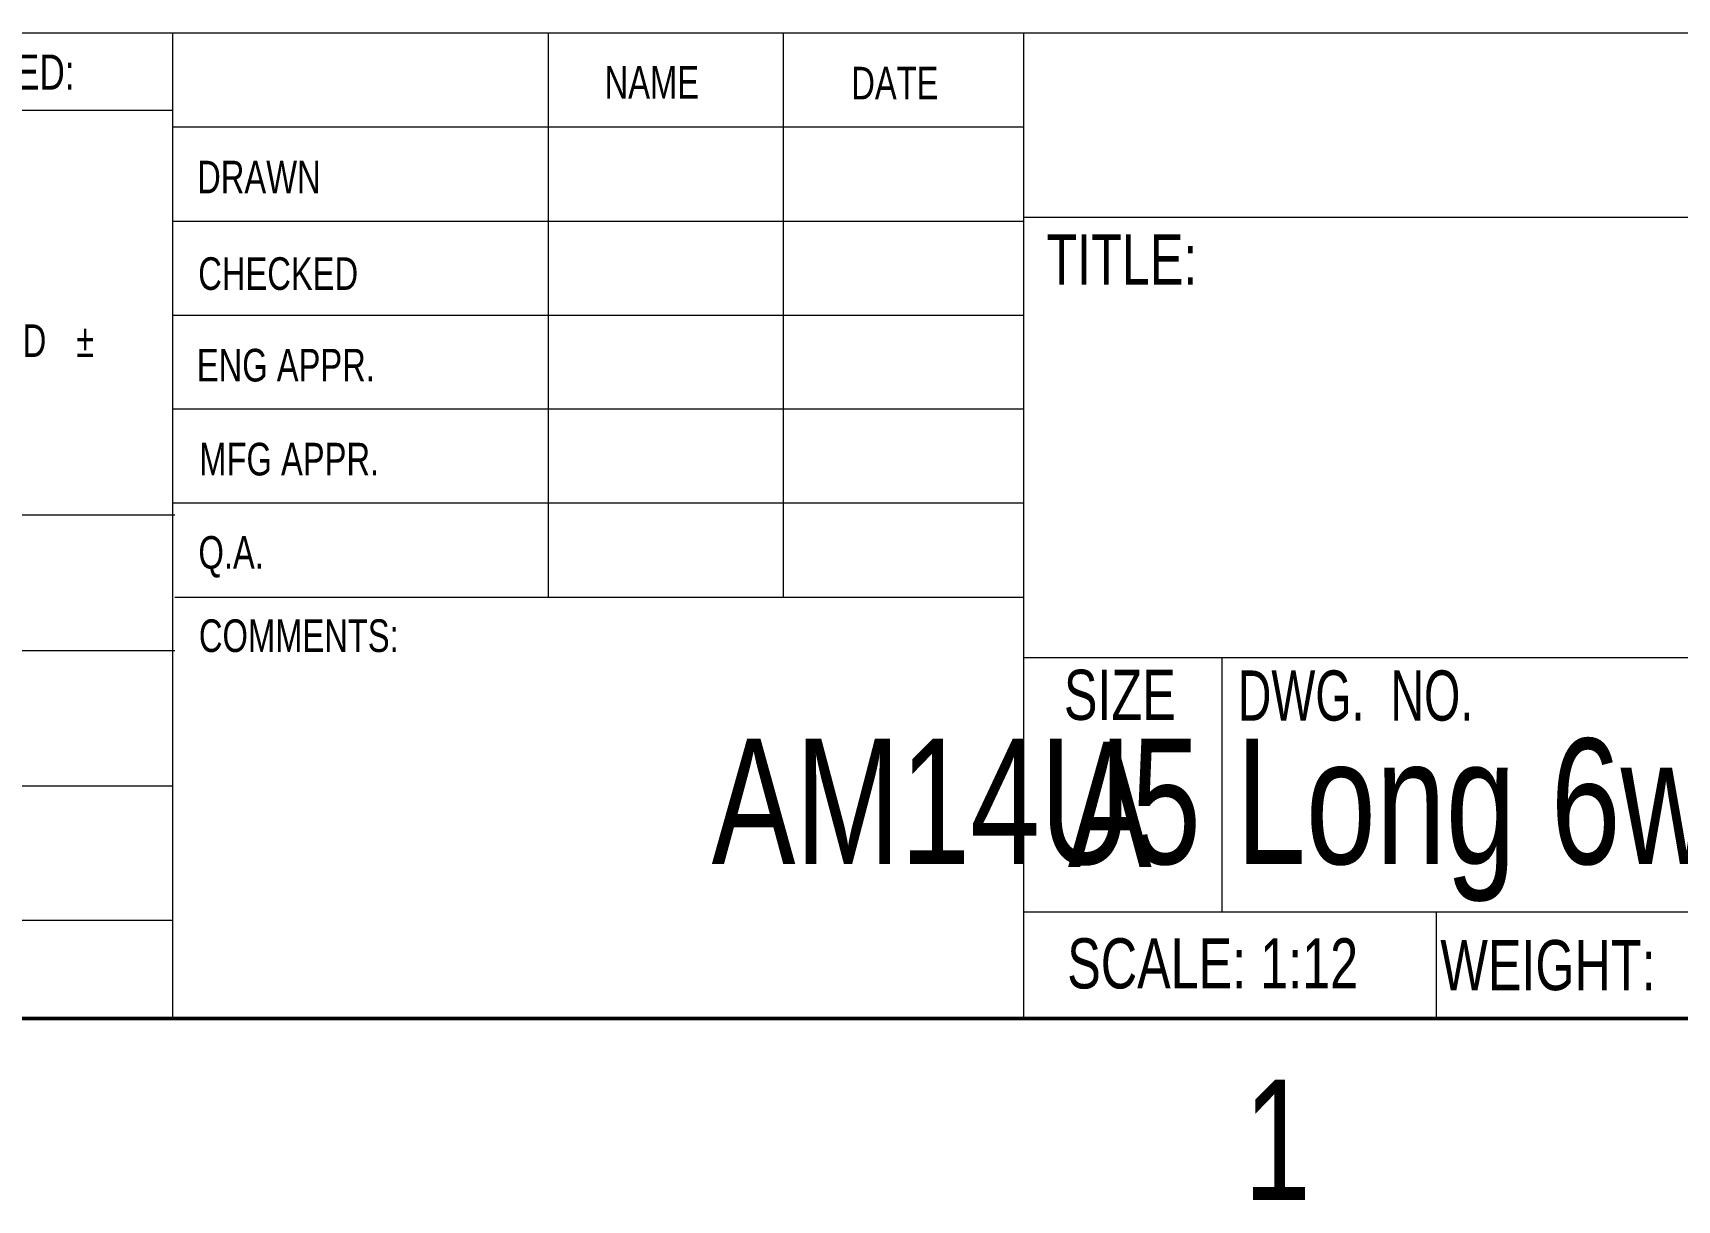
# Model space of a CAD drawing. Header units: inches. Extents: x 0 to 11, y 0 to 8.4.
# Drawn here: x 5.767 to 9.044, y 0.138 to 2.464 of the extents above; entities that cross this region are included whole.
import ezdxf

# ---------------------------------------------------------------- set-up
doc = ezdxf.new("R2010")
doc.units = ezdxf.units.IN
doc.header["$MEASUREMENT"] = 0
doc.styles.add('SLDTEXTSTYLE0', font='TXT', dxfattribs={"width": 0.75})
doc.styles.add('SLDTEXTSTYLE2', font='TXT', dxfattribs={"width": 0.694444})

msp = doc.modelspace()

# ---------------------------------------------------------------- linework, layer by layer
at = {"color": 7, "linetype": 'Continuous', "lineweight": 18}
for p, q in [((2.69110756, 2.46434797), (10.5, 2.46434797)), ((6.04520231, 2.46434797), (6.04520231, 0.5)), ((6.79370383, 2.46434797), (6.79370383, 1.33934797)), ((7.26223104, 2.46434797), (7.26223104, 1.33934797)), ((7.74128, 2.46434797), (7.74128, 0.5)), ((6.04520231, 2.31000818), (4.66825713, 2.31000818)), ((6.04520231, 2.27684797), (7.74128, 2.27684797)), ((6.04520231, 2.08934797), (7.74128, 2.08934797)), ((7.74128, 2.0971972), (10.5, 2.0971972)), ((6.04520231, 1.90184797), (7.74128, 1.90184797)), ((7.74128, 1.71434797), (6.04520231, 1.71434797)), ((7.74128, 1.52684797), (6.04520231, 1.52684797)), ((4.66825713, 1.50372336), (6.04970825, 1.50372336)), ((7.74128, 1.33934797), (6.04970825, 1.33934797)), ((4.66825713, 1.23372336), (6.04970825, 1.23372336)), ((7.74128, 1.21986307), (10.5, 1.21986307)), ((8.13682475, 1.21986307), (8.13682475, 0.71288584)), ((4.66825713, 0.96372336), (6.04520231, 0.96372336)), ((2.69110756, 0.69627483), (6.04520231, 0.69627483)), ((7.74128, 0.71288584), (10.5, 0.71288584)), ((8.56441652, 0.71288584), (8.56441652, 0.5))]:
    msp.add_line(p, q, dxfattribs=at)
at = {"color": 7, "linetype": 'Continuous', "lineweight": 50}
msp.add_line((10.5, 0.5), (0.5, 0.5), dxfattribs=at)

# ---------------------------------------------------------------- texts
at = {"color": 7, "linetype": 'Continuous', "lineweight": 0}
for s, insert, char_height, attachment_point, style in [('UNLESS OTHERWISE SPECIFIED:', (4.71488079, 2.42122224), 0.07, 1, 'SLDTEXTSTYLE0'), ('NAME', (6.90645049, 2.39854296), 0.065, 1, 'SLDTEXTSTYLE0'), ('DATE', (7.39822406, 2.39680674), 0.065, 1, 'SLDTEXTSTYLE0'), ('DRAWN', (6.09435244, 2.20955695), 0.065, 1, 'SLDTEXTSTYLE0'), ('TITLE:', (7.78714342, 2.06271494), 0.1, 1, 'SLDTEXTSTYLE0'), ('CHECKED', (6.0964834, 2.01719674), 0.065, 1, 'SLDTEXTSTYLE0'), ('BEND', (5.6125677, 1.88352288), 0.065, 1, 'SLDTEXTSTYLE0'), ('%%p', (5.85324822, 1.88352288), 0.065, 1, 'SLDTEXTSTYLE0'), ('ENG APPR.', (6.09359013, 1.83467701), 0.065, 1, 'SLDTEXTSTYLE0'), ('MFG APPR.', (6.09853845, 1.64745967), 0.065, 1, 'SLDTEXTSTYLE0'), ('Q.A.', (6.09691415, 1.461537), 0.065, 1, 'SLDTEXTSTYLE0'), ('COMMENTS:', (6.0977877, 1.29561814), 0.065, 1, 'SLDTEXTSTYLE0'), ('SIZE', (7.82203118, 1.19519818), 0.1, 1, 'SLDTEXTSTYLE0'), ('DWG.  NO.', (8.16853009, 1.19379936), 0.1, 1, 'SLDTEXTSTYLE2'), ('AM14U5 Long 6wD KOP drivetrain', (9.05688254, 1.05798897), 0.25, 2, 'SLDTEXTSTYLE0'), ('A', (7.82992126, 1.0521409), 0.25, 1, 'SLDTEXTSTYLE0'), ('SCALE: 1:12', (7.82868696, 0.66002562), 0.1, 1, 'SLDTEXTSTYLE0'), ('WEIGHT:', (8.57244216, 0.65660316), 0.1, 1, 'SLDTEXTSTYLE0'), ('1', (8.24758333, 0.37827853), 0.24, 2, 'SLDTEXTSTYLE0')]:
    msp.add_mtext(s, dxfattribs=dict(at, insert=insert, char_height=char_height, attachment_point=attachment_point, style=style))

doc.saveas('drawing.dxf')
